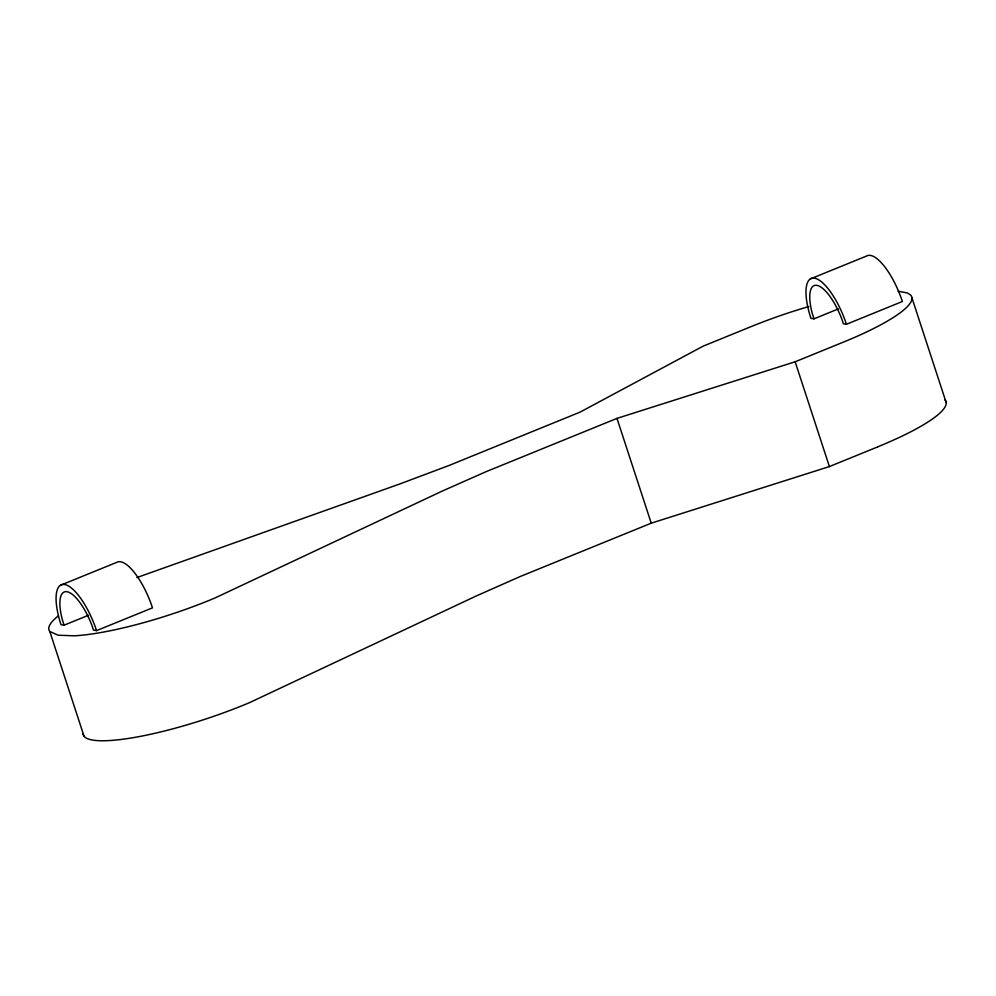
<?xml version="1.0" encoding="UTF-8"?>
<svg xmlns="http://www.w3.org/2000/svg" width="996" height="996" viewBox="0 0 996 996"><rect width="100%" height="100%" fill="white"/><g stroke="black" fill="none" stroke-linecap="round" stroke-linejoin="round"><path stroke-width="1.49" d="M810.458 278.88L866.408 256.096A46.227 15.662 67.8 0 1 902.376 301.502L846.438 324.273L843.351 323.75L842.068 319.753A38.52 13.048 67.8 0 0 817.206 285.416A38.52 13.048 67.8 0 0 812.275 313.466L813.993 318.832L838.371 308.897M60.569 585.225L116.507 562.454A46.227 15.662 67.8 0 1 152.488 607.846L96.537 630.63L93.462 630.107L92.18 626.098A38.52 13.048 67.8 0 0 67.317 591.773A38.52 13.048 67.8 0 0 62.387 619.823L64.093 625.189L88.482 615.254M898.193 291.206L907.431 292.986L910.655 295.077A120.367 23.169 -18.1 0 1 843.6 342.039L795.144 361.772L616.985 418.382L486.21 471.618L441.888 491.24L215.547 597.725A119.732 23.045 -18.1 0 1 74.302 635.809L58.154 635.224L49.8 631.476A119.732 23.045 -18.1 0 1 58.366 615.827M877.85 446.831L829.394 466.564L651.235 523.174L520.46 576.41L476.138 596.031L249.797 702.516A119.732 23.045 -18.1 0 1 83.054 733.94M136.863 577.58L399.408 484.106L449.196 465.418L580.033 412.145L703.126 346.16L751.731 326.364A119.844 23.07 -18.1 0 1 808.852 306.519M813.993 318.832L810.906 318.309A46.227 15.662 67.8 0 1 814.579 278.183A46.227 15.662 67.8 0 1 846.438 324.273M64.093 625.189L61.005 624.666A46.227 15.662 67.8 0 1 64.69 584.528A46.227 15.662 67.8 0 1 96.537 630.63M911.95 297.841L946.2 402.633M795.144 361.772L829.394 466.564M616.985 418.382L651.235 523.174M49.8 631.476L84.05 736.268M944.905 399.869A120.105 23.12 -18.1 0 1 877.75 446.818"/></g></svg>
